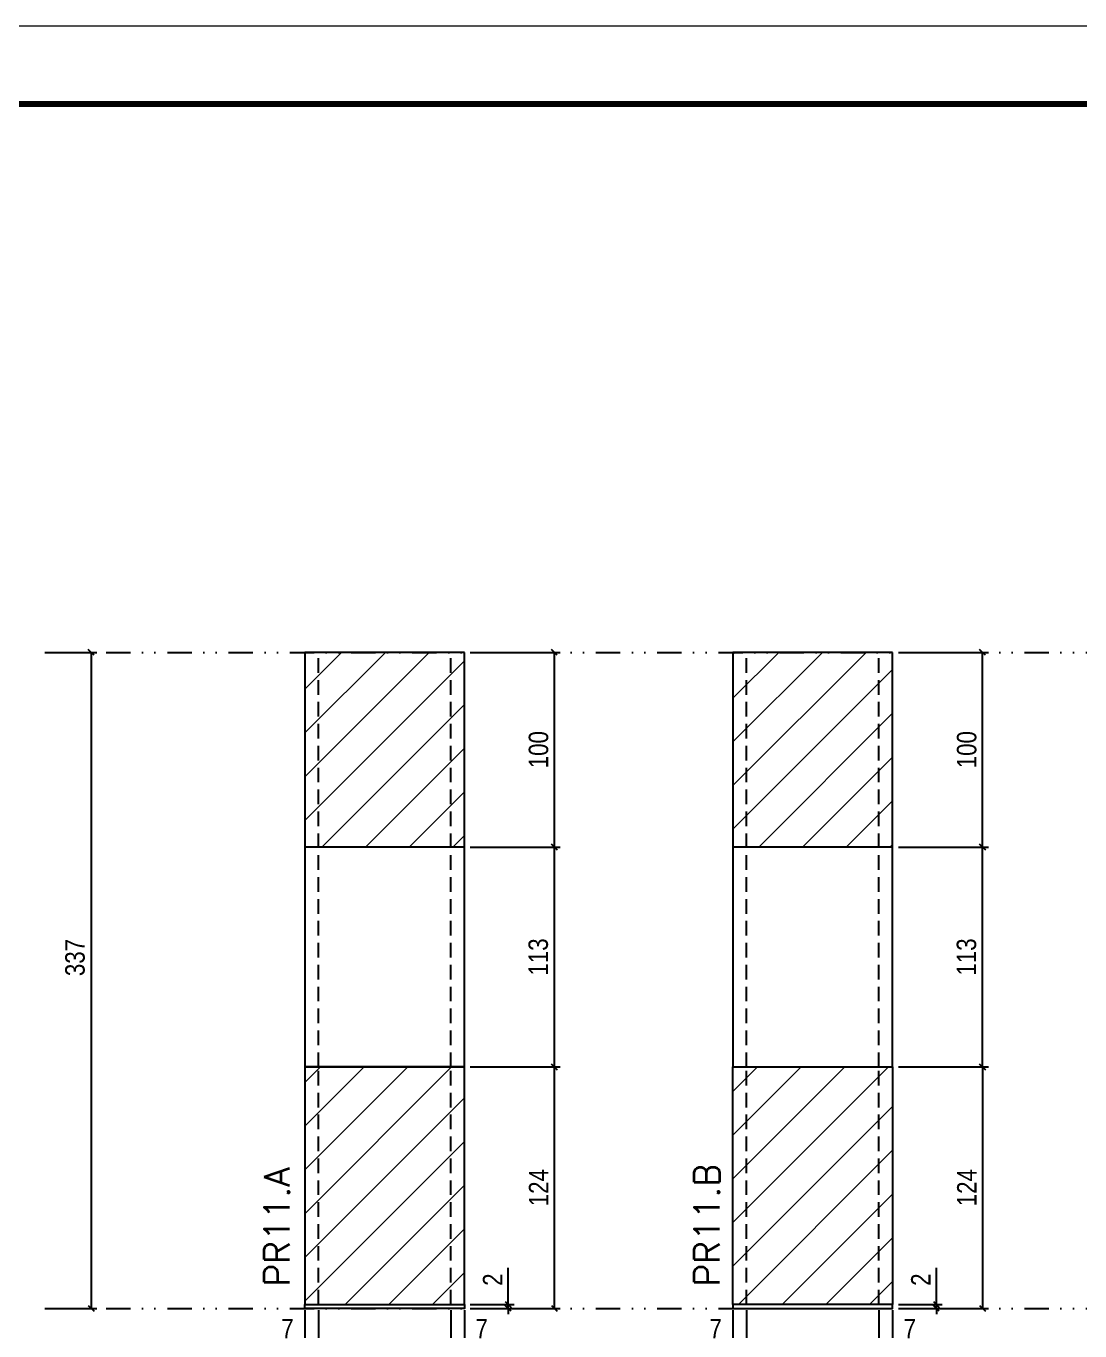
# Model space of a CAD drawing. Extents: x 2949 to 9230, y 1140 to 12527.
# Drawn here: x 4973 to 5514, y 3816 to 4487 of the extents above; entities that cross this region are included whole.
import ezdxf

# ---------------------------------------------------------------- set-up
doc = ezdxf.new("R2010")
doc.units = 0
for name, pattern in [('DASHED', [0.75, 0.5, -0.25]), ('DIVIDE2', [0.625, 0.25, -0.125, 0, -0.125, 0, -0.125]), ('HIDDEN', [0.375, 0.25, -0.125])]:
    doc.linetypes.add(name, pattern=pattern)
for name, color, linetype in [('COTA', 241, 'Continuous'), ('cotas', 4, 'Continuous'), ('Nível', 160, 'Continuous'), ('Painéis', 200, 'Continuous'), ('Romaneio', 10, 'Continuous'), ('Sarrafo de Pressão', 42, 'HIDDEN')]:
    doc.layers.add(name, color=color, linetype=linetype)
for name, color, linetype, lineweight in [('Folhas', 255, 'Continuous', 9), ('Hachura', 251, 'Continuous', 9), ('SARRAFO DE PRESSAO', 251, 'DASHED', 9), ('Texto Seção', 7, 'Continuous', 15)]:
    doc.layers.add(name, color=color, linetype=linetype, lineweight=lineweight)
doc.styles.add('COTA TECNICA', font='techl___.ttf', dxfattribs={"height": 10})
doc.styles.add('COTA TECNICA-50', font='techl___.ttf', dxfattribs={"height": 10})
doc.styles.add('REGUA-120', font='ROMANS.shx', dxfattribs={"height": 15})
doc.dimstyles.new('COTA PAINEL-50', dxfattribs={"dimtxt": 10, "dimasz": 3, "dimexe": 3, "dimexo": 3, "dimgap": 3, "dimtad": 1, "dimdec": 1, "dimzin": 12, "dimdsep": 46, "dimtxsty": 'COTA TECNICA-50', "dimblk1": 'OBLIQUE', "dimblk2": 'OBLIQUE', "dimsah": 1, "dimcen": 0.9, "dimclrd": 4, "dimclre": 4, "dimclrt": 240, "dimadec": 1, "dimazin": 3, "dimtfac": 1, "dimtdec": 1, "dimtmove": 0, "dimatfit": 3, "dimfxl": 1, "dimtolj": 1, "dimtzin": 12, "dimarcsym": 0})
doc.dimstyles.new('PAINEL', dxfattribs={"dimtxt": 10, "dimasz": 3, "dimexe": 3, "dimexo": 3, "dimgap": 3, "dimtad": 1, "dimdec": 1, "dimzin": 12, "dimdsep": 46, "dimtxsty": 'COTA TECNICA', "dimblk1": 'OBLIQUE', "dimblk2": 'OBLIQUE', "dimsah": 1, "dimcen": 0.9, "dimclrd": 4, "dimclre": 4, "dimclrt": 240, "dimadec": 1, "dimazin": 3, "dimtfac": 1, "dimtdec": 1, "dimtmove": 0, "dimatfit": 3, "dimfxl": 1, "dimtolj": 1, "dimtzin": 12, "dimarcsym": 0})
pattern_1 = [(45, (-126071.967, -22713.47), (-11.2253202, 11.2253202), [])]

# ---------------------------------------------------------------- blocks, each defined once
blk = doc.blocks.new('9999999999')
at = {"layer": 'Folhas'}
blk.add_lwpolyline([(98138.98, 34190.21), (99623.98, 34190.21), (99623.98, 35240.21), (98138.98, 35240.21)], close=True, dxfattribs=at)
at = {"layer": 'Folhas', "color": 30, "const_width": 3}
blk.add_lwpolyline([(98213.98, 34230.21), (99583.98, 34230.21), (99583.98, 35200.21), (98213.98, 35200.21)], close=True, dxfattribs=at)
blk = doc.blocks.new('_Oblique')
at = {"color": 0, "linetype": 'ByBlock', "lineweight": -2}
blk.add_line((-0.5, -0.5), (0.5, 0.5), dxfattribs=at)
blk = doc.blocks.new('*D1967')
at = {"layer": 'cotas', "color": 4, "linetype": 'ByBlock', "lineweight": -2, "transparency": 16777216}
for p, q in [((4985.19, 4164.99), (5008.91, 4164.99)), ((5005.91, 4164.99), (5005.91, 3827.99)), ((4985.19, 3827.99), (5008.91, 3827.99))]:
    blk.add_line(p, q, dxfattribs=at)
at = {"layer": 'Defpoints', "color": 0, "linetype": 'ByBlock', "transparency": 16777216}
for p in [(4982.19, 4164.99), (4982.19, 3827.99), (5005.91, 3827.99)]:
    blk.add_point(p, dxfattribs=at)
at = {"layer": 'cotas', "color": 4, "linetype": 'ByBlock', "lineweight": -2, "transparency": 16777216, "xscale": 3, "yscale": 3, "zscale": 3}
for p, rotation in [((5005.91, 4164.99), 90), ((5005.91, 3827.99), 270)]:
    blk.add_blockref('_Oblique', p, dxfattribs=dict(at, rotation=rotation))
at = {"layer": 'cotas', "color": 240, "linetype": 'ByBlock', "transparency": 16777216, "insert": (4997.69, 4008.22), "char_height": 10, "attachment_point": 5, "rotation": 90, "style": 'COTA TECNICA'}
blk.add_mtext('\\A1;337', dxfattribs=at)
blk = doc.blocks.new('*D1296')
at = {"layer": 'COTA', "color": 4, "lineweight": -2, "transparency": 16777216}
for p, q in [((5115.65, 3826.99), (5115.65, 3772.82)), ((5197.65, 3826.99), (5197.65, 3772.82)), ((5115.65, 3775.82), (5197.65, 3775.82))]:
    blk.add_line(p, q, dxfattribs=at)
at = {"layer": 'Defpoints', "color": 0, "transparency": 16777216}
for p in [(5115.65, 3829.99), (5197.65, 3829.99), (5197.65, 3775.82)]:
    blk.add_point(p, dxfattribs=at)
at = {"layer": 'COTA', "color": 4, "lineweight": -2, "transparency": 16777216, "xscale": 3, "yscale": 3, "zscale": 3, "rotation": 180}
blk.add_blockref('_Oblique', (5115.65, 3775.82), dxfattribs=at)
at = {"layer": 'COTA', "color": 4, "lineweight": -2, "transparency": 16777216, "xscale": 3, "yscale": 3, "zscale": 3}
blk.add_blockref('_Oblique', (5197.65, 3775.82), dxfattribs=at)
at = {"layer": 'COTA', "color": 240, "transparency": 16777216, "insert": (5156.65, 3783.91), "char_height": 10, "attachment_point": 5, "style": 'COTA TECNICA'}
blk.add_mtext('\\A1;82', dxfattribs=at)
blk = doc.blocks.new('*D1297')
at = {"layer": 'COTA', "color": 4, "lineweight": -2, "transparency": 16777216}
for p, q in [((5200.65, 3951.99), (5246.89, 3951.99)), ((5243.89, 3827.99), (5243.89, 3951.99)), ((5200.65, 3827.99), (5246.89, 3827.99))]:
    blk.add_line(p, q, dxfattribs=at)
at = {"layer": 'Defpoints', "color": 0, "transparency": 16777216}
for p in [(5197.65, 3951.99), (5243.89, 3951.99), (5197.65, 3827.99)]:
    blk.add_point(p, dxfattribs=at)
at = {"layer": 'COTA', "color": 4, "lineweight": -2, "transparency": 16777216, "xscale": 3, "yscale": 3, "zscale": 3}
for p, rotation in [((5243.89, 3951.99), 90), ((5243.89, 3827.99), 270)]:
    blk.add_blockref('_Oblique', p, dxfattribs=dict(at, rotation=rotation))
at = {"layer": 'COTA', "color": 240, "transparency": 16777216, "insert": (5235.82, 3889.99), "char_height": 10, "attachment_point": 5, "rotation": 90, "style": 'COTA TECNICA-50'}
blk.add_mtext('\\A1;124', dxfattribs=at)
blk = doc.blocks.new('*D1298')
at = {"layer": 'COTA', "color": 4, "lineweight": -2, "transparency": 16777216}
for p, q in [((5220.18, 3829.99), (5220.18, 3848.79)), ((5200.65, 3829.99), (5223.18, 3829.99)), ((5200.65, 3827.99), (5223.18, 3827.99)), ((5220.18, 3827.99), (5220.18, 3829.99)), ((5220.18, 3827.99), (5220.18, 3824.99))]:
    blk.add_line(p, q, dxfattribs=at)
at = {"layer": 'Defpoints', "color": 0, "transparency": 16777216}
for p in [(5197.65, 3829.99), (5197.65, 3827.99), (5220.18, 3827.99)]:
    blk.add_point(p, dxfattribs=at)
at = {"layer": 'COTA', "color": 4, "lineweight": -2, "transparency": 16777216, "xscale": 3, "yscale": 3, "zscale": 3}
for p, rotation in [((5220.18, 3829.99), 270), ((5220.18, 3827.99), 90)]:
    blk.add_blockref('_Oblique', p, dxfattribs=dict(at, rotation=rotation))
at = {"layer": 'COTA', "color": 240, "transparency": 16777216, "insert": (5212.18, 3842.74), "char_height": 10, "attachment_point": 5, "rotation": 90, "style": 'COTA TECNICA-50'}
blk.add_mtext('\\A1;2', dxfattribs=at)
blk = doc.blocks.new('*D1299')
at = {"layer": 'COTA', "color": 4, "lineweight": -2, "transparency": 16777216}
for p, q in [((5115.65, 3824.99), (5115.65, 3806.48)), ((5122.65, 3826.99), (5122.65, 3806.48)), ((5115.65, 3809.48), (5100.92, 3809.48)), ((5122.65, 3809.48), (5115.65, 3809.48))]:
    blk.add_line(p, q, dxfattribs=at)
at = {"layer": 'Defpoints', "color": 0, "transparency": 16777216}
for p in [(5115.65, 3827.99), (5122.65, 3829.99), (5115.65, 3809.48)]:
    blk.add_point(p, dxfattribs=at)
at = {"layer": 'COTA', "color": 4, "lineweight": -2, "transparency": 16777216, "xscale": 3, "yscale": 3, "zscale": 3, "rotation": 180}
blk.add_blockref('_Oblique', (5115.65, 3809.48), dxfattribs=at)
at = {"layer": 'COTA', "color": 4, "lineweight": -2, "transparency": 16777216, "xscale": 3, "yscale": 3, "zscale": 3}
blk.add_blockref('_Oblique', (5122.65, 3809.48), dxfattribs=at)
at = {"layer": 'COTA', "color": 240, "transparency": 16777216, "insert": (5106.79, 3817.55), "char_height": 10, "attachment_point": 5, "style": 'COTA TECNICA-50'}
blk.add_mtext('\\A1;7', dxfattribs=at)
blk = doc.blocks.new('*D1300')
at = {"layer": 'COTA', "color": 4, "lineweight": -2, "transparency": 16777216}
for p, q in [((5190.65, 3826.99), (5190.65, 3806.48)), ((5197.65, 3824.99), (5197.65, 3806.48)), ((5190.65, 3809.48), (5197.65, 3809.48)), ((5197.65, 3809.48), (5212.38, 3809.48))]:
    blk.add_line(p, q, dxfattribs=at)
at = {"layer": 'Defpoints', "color": 0, "transparency": 16777216}
for p in [(5190.65, 3829.99), (5197.65, 3827.99), (5197.65, 3809.48)]:
    blk.add_point(p, dxfattribs=at)
at = {"layer": 'COTA', "color": 4, "lineweight": -2, "transparency": 16777216, "xscale": 3, "yscale": 3, "zscale": 3, "rotation": 180}
blk.add_blockref('_Oblique', (5190.65, 3809.48), dxfattribs=at)
at = {"layer": 'COTA', "color": 4, "lineweight": -2, "transparency": 16777216, "xscale": 3, "yscale": 3, "zscale": 3}
blk.add_blockref('_Oblique', (5197.65, 3809.48), dxfattribs=at)
at = {"layer": 'COTA', "color": 240, "transparency": 16777216, "insert": (5206.52, 3817.55), "char_height": 10, "attachment_point": 5, "style": 'COTA TECNICA-50'}
blk.add_mtext('\\A1;7', dxfattribs=at)
blk = doc.blocks.new('*D1239')
at = {"layer": 'Defpoints', "color": 0, "linetype": 'ByBlock', "transparency": 16777216}
for p in [(5197.65, 4064.99), (5243.89, 4064.99), (5197.65, 3951.99)]:
    blk.add_point(p, dxfattribs=at)
at = {"layer": 'Romaneio', "color": 4, "linetype": 'ByBlock', "lineweight": -2, "transparency": 16777216}
for p, q in [((5200.65, 4064.99), (5246.89, 4064.99)), ((5243.89, 3951.99), (5243.89, 4064.99)), ((5200.65, 3951.99), (5246.89, 3951.99))]:
    blk.add_line(p, q, dxfattribs=at)
at = {"layer": 'Romaneio', "color": 4, "linetype": 'ByBlock', "lineweight": -2, "transparency": 16777216, "xscale": 3, "yscale": 3, "zscale": 3}
for p, rotation in [((5243.89, 4064.99), 90), ((5243.89, 3951.99), 270)]:
    blk.add_blockref('_Oblique', p, dxfattribs=dict(at, rotation=rotation))
at = {"layer": 'Romaneio', "color": 240, "linetype": 'ByBlock', "transparency": 16777216, "insert": (5235.67, 4008.49), "char_height": 10, "attachment_point": 5, "rotation": 90, "style": 'COTA TECNICA'}
blk.add_mtext('\\A1;113', dxfattribs=at)
blk = doc.blocks.new('*D1240')
at = {"layer": 'COTA', "color": 4, "lineweight": -2, "transparency": 16777216}
for p, q in [((5335.61, 3826.99), (5335.61, 3772.82)), ((5417.61, 3826.99), (5417.61, 3772.82)), ((5417.61, 3775.82), (5335.61, 3775.82))]:
    blk.add_line(p, q, dxfattribs=at)
at = {"layer": 'Defpoints', "color": 0, "transparency": 16777216}
for p in [(5335.61, 3829.99), (5417.61, 3829.99), (5335.61, 3775.82)]:
    blk.add_point(p, dxfattribs=at)
at = {"layer": 'COTA', "color": 4, "lineweight": -2, "transparency": 16777216, "xscale": 3, "yscale": 3, "zscale": 3, "rotation": 180}
blk.add_blockref('_Oblique', (5335.61, 3775.82), dxfattribs=at)
at = {"layer": 'COTA', "color": 4, "lineweight": -2, "transparency": 16777216, "xscale": 3, "yscale": 3, "zscale": 3}
blk.add_blockref('_Oblique', (5417.61, 3775.82), dxfattribs=at)
at = {"layer": 'COTA', "color": 240, "transparency": 16777216, "insert": (5376.61, 3783.91), "char_height": 10, "attachment_point": 5, "style": 'COTA TECNICA'}
blk.add_mtext('\\A1;82', dxfattribs=at)
blk = doc.blocks.new('*D1241')
at = {"layer": 'COTA', "color": 4, "lineweight": -2, "transparency": 16777216}
for p, q in [((5410.61, 3826.99), (5410.61, 3806.48)), ((5417.61, 3824.99), (5417.61, 3806.48)), ((5410.61, 3809.48), (5417.61, 3809.48)), ((5417.61, 3809.48), (5432.34, 3809.48))]:
    blk.add_line(p, q, dxfattribs=at)
at = {"layer": 'Defpoints', "color": 0, "transparency": 16777216}
for p in [(5410.61, 3829.99), (5417.61, 3827.99), (5417.61, 3809.48)]:
    blk.add_point(p, dxfattribs=at)
at = {"layer": 'COTA', "color": 4, "lineweight": -2, "transparency": 16777216, "xscale": 3, "yscale": 3, "zscale": 3, "rotation": 180}
blk.add_blockref('_Oblique', (5410.61, 3809.48), dxfattribs=at)
at = {"layer": 'COTA', "color": 4, "lineweight": -2, "transparency": 16777216, "xscale": 3, "yscale": 3, "zscale": 3}
blk.add_blockref('_Oblique', (5417.61, 3809.48), dxfattribs=at)
at = {"layer": 'COTA', "color": 240, "transparency": 16777216, "insert": (5426.47, 3817.55), "char_height": 10, "attachment_point": 5, "style": 'COTA TECNICA-50'}
blk.add_mtext('\\A1;7', dxfattribs=at)
blk = doc.blocks.new('*D1242')
at = {"layer": 'COTA', "color": 4, "lineweight": -2, "transparency": 16777216}
for p, q in [((5335.61, 3824.99), (5335.61, 3806.48)), ((5342.61, 3826.99), (5342.61, 3806.48)), ((5335.61, 3809.48), (5320.87, 3809.48)), ((5342.61, 3809.48), (5335.61, 3809.48))]:
    blk.add_line(p, q, dxfattribs=at)
at = {"layer": 'Defpoints', "color": 0, "transparency": 16777216}
for p in [(5335.61, 3827.99), (5342.61, 3829.99), (5335.61, 3809.48)]:
    blk.add_point(p, dxfattribs=at)
at = {"layer": 'COTA', "color": 4, "lineweight": -2, "transparency": 16777216, "xscale": 3, "yscale": 3, "zscale": 3, "rotation": 180}
blk.add_blockref('_Oblique', (5335.61, 3809.48), dxfattribs=at)
at = {"layer": 'COTA', "color": 4, "lineweight": -2, "transparency": 16777216, "xscale": 3, "yscale": 3, "zscale": 3}
blk.add_blockref('_Oblique', (5342.61, 3809.48), dxfattribs=at)
at = {"layer": 'COTA', "color": 240, "transparency": 16777216, "insert": (5326.74, 3817.55), "char_height": 10, "attachment_point": 5, "style": 'COTA TECNICA-50'}
blk.add_mtext('\\A1;7', dxfattribs=at)
blk = doc.blocks.new('*D1243')
at = {"layer": 'Defpoints', "color": 0, "linetype": 'ByBlock', "transparency": 16777216}
for p in [(5417.61, 3951.99), (5417.61, 3827.99), (5463.84, 3827.99)]:
    blk.add_point(p, dxfattribs=at)
at = {"layer": 'Romaneio', "color": 4, "linetype": 'ByBlock', "lineweight": -2, "transparency": 16777216}
for p, q in [((5420.61, 3951.99), (5466.84, 3951.99)), ((5463.84, 3951.99), (5463.84, 3827.99)), ((5420.61, 3827.99), (5466.84, 3827.99))]:
    blk.add_line(p, q, dxfattribs=at)
at = {"layer": 'Romaneio', "color": 4, "linetype": 'ByBlock', "lineweight": -2, "transparency": 16777216, "xscale": 3, "yscale": 3, "zscale": 3}
for p, rotation in [((5463.84, 3951.99), 90), ((5463.84, 3827.99), 270)]:
    blk.add_blockref('_Oblique', p, dxfattribs=dict(at, rotation=rotation))
at = {"layer": 'Romaneio', "color": 240, "linetype": 'ByBlock', "transparency": 16777216, "insert": (5455.77, 3889.99), "char_height": 10, "attachment_point": 5, "rotation": 90, "style": 'COTA TECNICA'}
blk.add_mtext('\\A1;124', dxfattribs=at)
blk = doc.blocks.new('*D1244')
at = {"layer": 'COTA', "color": 4, "lineweight": -2, "transparency": 16777216}
for p, q in [((5440.13, 3829.99), (5440.13, 3848.79)), ((5420.61, 3829.99), (5443.13, 3829.99)), ((5420.61, 3827.99), (5443.13, 3827.99)), ((5440.13, 3827.99), (5440.13, 3829.99)), ((5440.13, 3827.99), (5440.13, 3824.99))]:
    blk.add_line(p, q, dxfattribs=at)
at = {"layer": 'Defpoints', "color": 0, "transparency": 16777216}
for p in [(5417.61, 3829.99), (5417.61, 3827.99), (5440.13, 3827.99)]:
    blk.add_point(p, dxfattribs=at)
at = {"layer": 'COTA', "color": 4, "lineweight": -2, "transparency": 16777216, "xscale": 3, "yscale": 3, "zscale": 3}
for p, rotation in [((5440.13, 3829.99), 270), ((5440.13, 3827.99), 90)]:
    blk.add_blockref('_Oblique', p, dxfattribs=dict(at, rotation=rotation))
at = {"layer": 'COTA', "color": 240, "transparency": 16777216, "insert": (5432.13, 3842.74), "char_height": 10, "attachment_point": 5, "rotation": 90, "style": 'COTA TECNICA-50'}
blk.add_mtext('\\A1;2', dxfattribs=at)
blk = doc.blocks.new('*D1474')
at = {"layer": 'Defpoints', "color": 0, "linetype": 'ByBlock', "transparency": 16777216}
for p in [(5417.61, 4064.99), (5463.84, 4064.99), (5417.61, 3951.99)]:
    blk.add_point(p, dxfattribs=at)
at = {"layer": 'Romaneio', "color": 4, "linetype": 'ByBlock', "lineweight": -2, "transparency": 16777216}
for p, q in [((5420.61, 4064.99), (5466.84, 4064.99)), ((5463.84, 3951.99), (5463.84, 4064.99)), ((5420.61, 3951.99), (5466.84, 3951.99))]:
    blk.add_line(p, q, dxfattribs=at)
at = {"layer": 'Romaneio', "color": 4, "linetype": 'ByBlock', "lineweight": -2, "transparency": 16777216, "xscale": 3, "yscale": 3, "zscale": 3}
for p, rotation in [((5463.84, 4064.99), 90), ((5463.84, 3951.99), 270)]:
    blk.add_blockref('_Oblique', p, dxfattribs=dict(at, rotation=rotation))
at = {"layer": 'Romaneio', "color": 240, "linetype": 'ByBlock', "transparency": 16777216, "insert": (5455.62, 4008.49), "char_height": 10, "attachment_point": 5, "rotation": 90, "style": 'COTA TECNICA'}
blk.add_mtext('\\A1;113', dxfattribs=at)
blk = doc.blocks.new('*D2157')
at = {"layer": 'Defpoints', "color": 0, "linetype": 'ByBlock', "transparency": 16777216}
for p in [(5197.65, 4164.99), (5243.89, 4164.99), (5197.65, 4064.99)]:
    blk.add_point(p, dxfattribs=at)
at = {"layer": 'Romaneio', "color": 4, "linetype": 'ByBlock', "lineweight": -2, "transparency": 16777216}
for p, q in [((5200.65, 4164.99), (5246.89, 4164.99)), ((5243.89, 4064.99), (5243.89, 4164.99)), ((5200.65, 4064.99), (5246.89, 4064.99))]:
    blk.add_line(p, q, dxfattribs=at)
at = {"layer": 'Romaneio', "color": 4, "linetype": 'ByBlock', "lineweight": -2, "transparency": 16777216, "xscale": 3, "yscale": 3, "zscale": 3}
for p, rotation in [((5243.89, 4164.99), 90), ((5243.89, 4064.99), 270)]:
    blk.add_blockref('_Oblique', p, dxfattribs=dict(at, rotation=rotation))
at = {"layer": 'Romaneio', "color": 240, "linetype": 'ByBlock', "transparency": 16777216, "insert": (5235.79, 4114.99), "char_height": 10, "attachment_point": 5, "rotation": 90, "style": 'COTA TECNICA'}
blk.add_mtext('\\A1;100', dxfattribs=at)
blk = doc.blocks.new('*D2158')
at = {"layer": 'Defpoints', "color": 0, "linetype": 'ByBlock', "transparency": 16777216}
for p in [(5417.61, 4164.99), (5463.84, 4164.99), (5417.61, 4064.99)]:
    blk.add_point(p, dxfattribs=at)
at = {"layer": 'Romaneio', "color": 4, "linetype": 'ByBlock', "lineweight": -2, "transparency": 16777216}
for p, q in [((5420.61, 4164.99), (5466.84, 4164.99)), ((5463.84, 4064.99), (5463.84, 4164.99)), ((5420.61, 4064.99), (5466.84, 4064.99))]:
    blk.add_line(p, q, dxfattribs=at)
at = {"layer": 'Romaneio', "color": 4, "linetype": 'ByBlock', "lineweight": -2, "transparency": 16777216, "xscale": 3, "yscale": 3, "zscale": 3}
for p, rotation in [((5463.84, 4164.99), 90), ((5463.84, 4064.99), 270)]:
    blk.add_blockref('_Oblique', p, dxfattribs=dict(at, rotation=rotation))
at = {"layer": 'Romaneio', "color": 240, "linetype": 'ByBlock', "transparency": 16777216, "insert": (5455.74, 4114.99), "char_height": 10, "attachment_point": 5, "rotation": 90, "style": 'COTA TECNICA'}
blk.add_mtext('\\A1;100', dxfattribs=at)

msp = doc.modelspace()

# ---------------------------------------------------------------- hatches: boundary and pattern name
at = {"layer": 'Hachura', "linetype": 'ByBlock'}
h = msp.add_hatch(dxfattribs=at)
h.set_pattern_fill('ANSI31', color=256, scale=5)
h.set_pattern_definition(pattern_1)
h.paths.add_polyline_path([(5417.61, 4164.99), (5335.61, 4164.99), (5335.61, 4064.99), (5417.61, 4064.99)])
h.paths.add_polyline_path([(5197.65, 4164.99), (5115.65, 4164.99), (5115.65, 4064.99), (5197.65, 4064.99)])
h = msp.add_hatch(dxfattribs=at)
h.set_pattern_fill('ANSI31', color=256, scale=5)
h.set_pattern_definition(pattern_1)
h.paths.add_polyline_path([(5197.65, 3951.99), (5115.65, 3951.99), (5115.65, 3829.99), (5197.65, 3829.99)])
h.paths.add_polyline_path([(5417.61, 3951.99), (5335.61, 3951.99), (5335.61, 3829.99), (5417.61, 3829.99)])

# ---------------------------------------------------------------- linework, layer by layer
at = {"layer": 'Nível', "color": 4, "linetype": 'DIVIDE2', "ltscale": 50}
for p, q in [((4982.19, 4164.99), (5992.53, 4164.99)), ((4982.19, 3827.99), (5992.53, 3827.99))]:
    msp.add_line(p, q, dxfattribs=at)
at = {"layer": 'Painéis'}
for p, q in [((5197.65, 4164.99), (5115.65, 4164.99)), ((5115.65, 4164.99), (5115.65, 3951.99)), ((5197.65, 3951.99), (5197.65, 4164.99)), ((5417.61, 4164.99), (5335.61, 4164.99)), ((5335.61, 4164.99), (5335.61, 3951.99)), ((5417.61, 3951.99), (5417.61, 4164.99)), ((5197.65, 4064.99), (5115.65, 4064.99)), ((5417.61, 4064.99), (5335.61, 4064.99)), ((5115.65, 3951.99), (5197.65, 3951.99))]:
    msp.add_line(p, q, dxfattribs=at)
for points in [[(5115.65, 3829.99), (5197.65, 3829.99), (5197.65, 3951.99), (5115.65, 3951.99)], [(5417.61, 3829.99), (5335.61, 3829.99), (5335.61, 3951.99), (5417.61, 3951.99)], [(5115.65, 3829.99), (5197.65, 3829.99), (5197.65, 3827.99), (5115.65, 3827.99)], [(5417.61, 3829.99), (5335.61, 3829.99), (5335.61, 3827.99), (5417.61, 3827.99)]]:
    msp.add_lwpolyline(points, close=True, dxfattribs=at)
at = {"layer": 'Sarrafo de Pressão', "ltscale": 30}
for p, q in [((5122.65, 3951.99), (5122.65, 4164.99)), ((5190.65, 3951.99), (5190.65, 4163.91)), ((5342.61, 3951.99), (5342.61, 4164.99)), ((5410.61, 3951.99), (5410.61, 4163.91)), ((5122.65, 3829.99), (5122.65, 3951.99)), ((5190.65, 3829.99), (5190.65, 3951.99)), ((5342.61, 3829.99), (5342.61, 3951.99)), ((5410.61, 3829.99), (5410.61, 3951.99))]:
    msp.add_line(p, q, dxfattribs=at)

# ---------------------------------------------------------------- block references
at = {"layer": 'SARRAFO DE PRESSAO', "color": 6, "linetype": 'ByBlock'}
msp.add_blockref('9999999999', (-93591.44, -30753.5), dxfattribs=at)

# ---------------------------------------------------------------- texts
at = {"layer": 'Texto Seção', "char_height": 13, "width": 285.3299, "rotation": 90, "style": 'REGUA-120'}
for s, insert, attachment_point in [('PR11.A', (5094.89, 3839.24), 1), ('PR11.B', (5328.77, 3839.24), 7)]:
    msp.add_mtext(s, dxfattribs=dict(at, insert=insert, attachment_point=attachment_point))

# ---------------------------------------------------------------- dimensions: what is measured, and where the dimension line sits
at = {"layer": 'COTA'}
for base, p1, p2, angle, picture, middle in [((5243.89, 3951.99), (5197.65, 3827.99), (5197.65, 3951.99), 90, '*D1297', (5235.82, 3889.99)), ((5115.65, 3809.48), (5122.65, 3829.99), (5115.65, 3827.99), 180, '*D1299', (5106.79, 3817.55)), ((5335.61, 3809.48), (5342.61, 3829.99), (5335.61, 3827.99), 180, '*D1242', (5326.74, 3817.55))]:
    dim = msp.add_linear_dim(base=base, p1=p1, p2=p2, angle=angle, dimstyle='COTA PAINEL-50', dxfattribs=at)
    dim.commit()
    dim.dimension.update_dxf_attribs({"geometry": picture, "text_midpoint": middle})
for base, p1, p2, picture, middle in [((5220.18, 3827.99), (5197.65, 3829.99), (5197.65, 3827.99), '*D1298', (5220.18, 3842.74)), ((5440.13, 3827.99), (5417.61, 3829.99), (5417.61, 3827.99), '*D1244', (5440.13, 3842.74))]:
    dim = msp.add_linear_dim(base=base, p1=p1, p2=p2, angle=90, dimstyle='COTA PAINEL-50', dxfattribs=at)
    dim.commit()
    dim.dimension.update_dxf_attribs({"geometry": picture, "text_midpoint": middle, "dimtype": 160})
dim = msp.add_linear_dim(base=(5197.65, 3775.82), p1=(5115.65, 3829.99), p2=(5197.65, 3829.99), dimstyle='PAINEL', override={"dimarcsym": 2}, dxfattribs=at)
dim.commit()
dim.dimension.update_dxf_attribs({"geometry": '*D1296', "text_midpoint": (5156.65, 3783.91)})
for base, p1, p2, picture, middle in [((5197.65, 3809.48), (5190.65, 3829.99), (5197.65, 3827.99), '*D1300', (5206.52, 3817.55)), ((5417.61, 3809.48), (5410.61, 3829.99), (5417.61, 3827.99), '*D1241', (5426.47, 3817.55))]:
    dim = msp.add_linear_dim(base=base, p1=p1, p2=p2, dimstyle='COTA PAINEL-50', dxfattribs=at)
    dim.commit()
    dim.dimension.update_dxf_attribs({"geometry": picture, "text_midpoint": middle})
dim = msp.add_linear_dim(base=(5335.61, 3775.82), p1=(5417.61, 3829.99), p2=(5335.61, 3829.99), angle=180, dimstyle='PAINEL', override={"dimarcsym": 2}, dxfattribs=at)
dim.commit()
dim.dimension.update_dxf_attribs({"geometry": '*D1240', "text_midpoint": (5376.61, 3783.91)})
at = {"layer": 'cotas', "linetype": 'ByBlock'}
dim = msp.add_linear_dim(base=(5005.91, 3827.99), p1=(4982.19, 4164.99), p2=(4982.19, 3827.99), angle=90, dimstyle='PAINEL', dxfattribs=at)
dim.commit()
dim.dimension.update_dxf_attribs({"geometry": '*D1967', "text_midpoint": (5005.91, 4008.22), "dimtype": 160})
at = {"layer": 'Romaneio', "linetype": 'ByBlock'}
for base, p1, p2, picture, middle in [((5243.89, 4164.99), (5197.65, 4064.99), (5197.65, 4164.99), '*D2157', (5235.79, 4114.99)), ((5463.84, 4164.99), (5417.61, 4064.99), (5417.61, 4164.99), '*D2158', (5455.74, 4114.99))]:
    dim = msp.add_linear_dim(base=base, p1=p1, p2=p2, angle=90, dimstyle='PAINEL', dxfattribs=at)
    dim.commit()
    dim.dimension.update_dxf_attribs({"geometry": picture, "text_midpoint": middle})
for p1, p2, distance, picture, middle in [((5197.65, 3951.99), (5197.65, 4064.99), -46.24, '*D1239', (5235.67, 4008.49)), ((5417.61, 3951.99), (5417.61, 4064.99), -46.24, '*D1474', (5455.62, 4008.49)), ((5417.61, 3951.99), (5417.61, 3827.99), 46.24, '*D1243', (5455.77, 3889.99))]:
    dim = msp.add_aligned_dim(p1=p1, p2=p2, distance=distance, dimstyle='PAINEL', dxfattribs=at)
    dim.commit()
    dim.dimension.update_dxf_attribs({"geometry": picture, "text_midpoint": middle})

doc.saveas('drawing.dxf')
